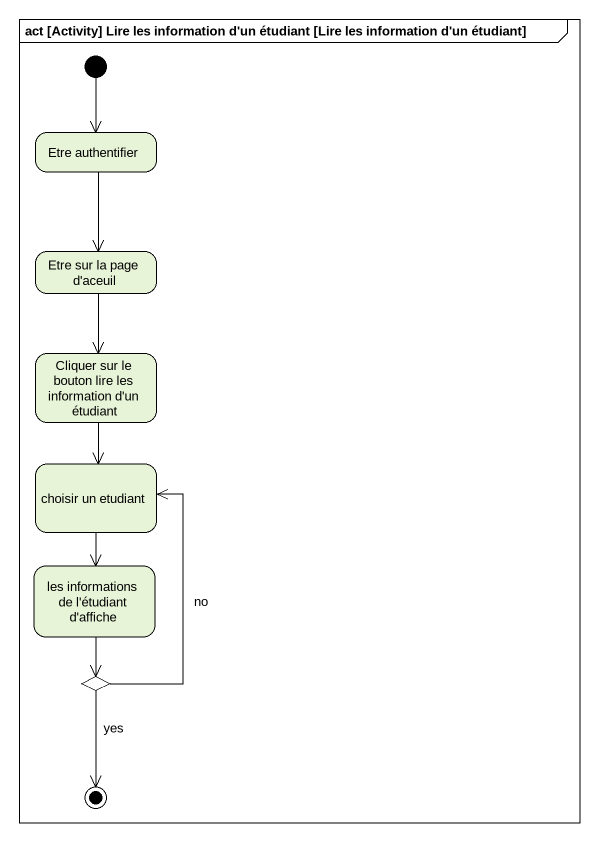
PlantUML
@startuml
mainframe act [Activity] Lire les information d'un étudiant [Lire les information d'un étudiant]
hide empty description
state "Etre authentifier" as Etre_authentifier
state "Etre sur la page d'aceuil" as Etre_sur_la_page_d_aceuil
state "Cliquer sur le bouton lire les information d'un étudiant" as Cliquer_sur_le_bouton_lire
state "choisir un etudiant" as choisir_un_etudiant
state "les informations de l'étudiant d'affiche" as les_informations_de_l
state choice1 <<choice>>
[*] --> Etre_authentifier
Etre_authentifier --> Etre_sur_la_page_d_aceuil
Etre_sur_la_page_d_aceuil --> Cliquer_sur_le_bouton_lire
Cliquer_sur_le_bouton_lire --> choisir_un_etudiant
choisir_un_etudiant --> les_informations_de_l
les_informations_de_l --> choice1
choice1 -up-> choisir_un_etudiant : no
choice1 --> [*] : yes
@enduml
